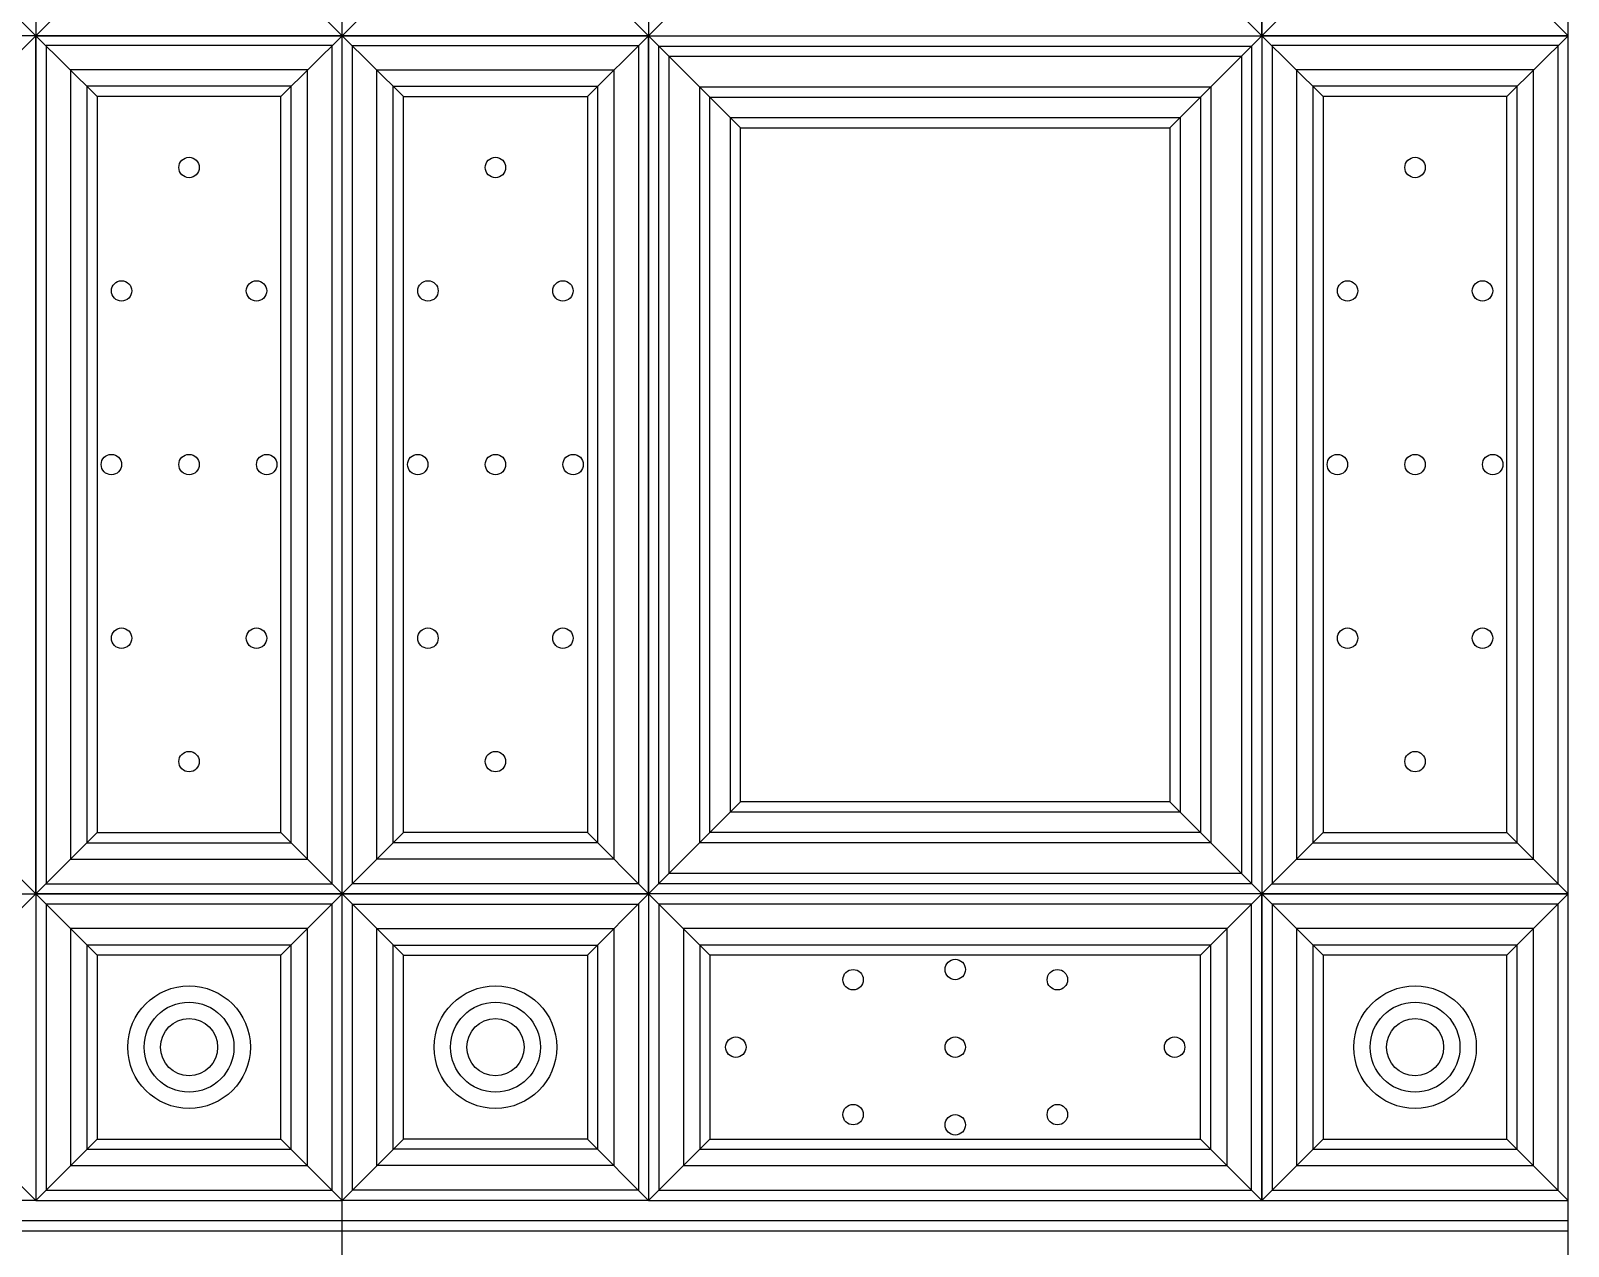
# Model space of a CAD drawing. Header units: metres. Extents: x -46 to 5315, y 535 to 7348.
# Drawn here: x 1371 to 2123, y 4089 to 4684 of the extents above; entities that cross this region are included whole.
import ezdxf

# ---------------------------------------------------------------- set-up
doc = ezdxf.new("R2010")
doc.units = ezdxf.units.M
for name, color, linetype in [('3', 3, 'Continuous'), ('4', 4, 'Continuous'), ('7', 7, 'Continuous')]:
    doc.layers.add(name, color=color, linetype=linetype)

msp = doc.modelspace()

# ---------------------------------------------------------------- linework, layer by layer
at = {"layer": '3'}
msp.add_line((2123.47, 4101.58), (923.07, 4101.58), dxfattribs=at)
for points in [[(1378.27, 4266.58), (1518.27, 4266.58), (1518.27, 4676.9), (1378.27, 4676.9)], [(1668.27, 4266.58), (1528.27, 4266.58), (1528.27, 4676.9), (1668.27, 4676.9)], [(1678.27, 4676.58), (1968.47, 4676.58), (1968.47, 4266.58), (1678.27, 4266.58)], [(1978.47, 4266.58), (2118.47, 4266.58), (2118.47, 4676.9), (1978.47, 4676.9)], [(1683.27, 4671.58), (1963.47, 4671.58), (1963.47, 4271.58), (1683.27, 4271.58)], [(1390.27, 4278.58), (1506.27, 4278.58), (1506.27, 4664.9), (1390.27, 4664.9)], [(1656.27, 4278.58), (1540.27, 4278.58), (1540.27, 4664.9), (1656.27, 4664.9)], [(1990.47, 4278.58), (2106.47, 4278.58), (2106.47, 4664.9), (1990.47, 4664.9)], [(1398.27, 4286.58), (1498.27, 4286.58), (1498.27, 4656.9), (1398.27, 4656.9)], [(1648.27, 4286.58), (1548.27, 4286.58), (1548.27, 4656.9), (1648.27, 4656.9)], [(1698.27, 4656.58), (1948.47, 4656.58), (1948.47, 4286.58), (1698.27, 4286.58)], [(1998.47, 4286.58), (2098.47, 4286.58), (2098.47, 4656.9), (1998.47, 4656.9)], [(1703.27, 4651.58), (1943.47, 4651.58), (1943.47, 4291.58), (1703.27, 4291.58)], [(1713.27, 4641.58), (1933.47, 4641.58), (1933.47, 4301.58), (1713.27, 4301.58)], [(1378.27, 4116.58), (1518.27, 4116.58), (1518.27, 4256.58), (1378.27, 4256.58)], [(1668.27, 4116.58), (1528.27, 4116.58), (1528.27, 4256.58), (1668.27, 4256.58)], [(1678.27, 4116.58), (1968.47, 4116.58), (1968.47, 4256.58), (1678.27, 4256.58)], [(1978.47, 4116.58), (2118.47, 4116.58), (2118.47, 4256.58), (1978.47, 4256.58)], [(1390.27, 4128.58), (1506.27, 4128.58), (1506.27, 4244.58), (1390.27, 4244.58)], [(1656.27, 4128.58), (1540.27, 4128.58), (1540.27, 4244.58), (1656.27, 4244.58)], [(1690.27, 4128.58), (1956.47, 4128.58), (1956.47, 4244.58), (1690.27, 4244.58)], [(1990.47, 4128.58), (2106.47, 4128.58), (2106.47, 4244.58), (1990.47, 4244.58)], [(1398.27, 4136.58), (1498.27, 4136.58), (1498.27, 4236.58), (1398.27, 4236.58)], [(1648.27, 4136.58), (1548.27, 4136.58), (1548.27, 4236.58), (1648.27, 4236.58)], [(1698.27, 4136.58), (1948.47, 4136.58), (1948.47, 4236.58), (1698.27, 4236.58)], [(1998.47, 4136.58), (2098.47, 4136.58), (2098.47, 4236.58), (1998.47, 4236.58)]]:
    msp.add_lwpolyline(points, close=True, dxfattribs=at)
for centre, radius in [((1448.27, 4617.15), 5), ((1598.27, 4617.15), 5), ((2048.47, 4617.15), 5), ((1415.24, 4556.75), 5), ((1481.29, 4556.75), 5), ((1565.24, 4556.75), 5), ((1631.29, 4556.75), 5), ((2015.44, 4556.75), 5), ((2081.49, 4556.75), 5), ((1410.24, 4471.75), 5), ((1448.27, 4471.75), 5), ((1486.29, 4471.75), 5), ((1560.24, 4471.75), 5), ((1598.27, 4471.75), 5), ((1636.29, 4471.75), 5), ((2010.44, 4471.75), 5), ((2048.47, 4471.75), 5), ((2086.49, 4471.75), 5), ((1415.24, 4386.75), 5), ((1481.29, 4386.75), 5), ((1565.24, 4386.75), 5), ((1631.29, 4386.75), 5), ((2015.44, 4386.75), 5), ((2081.49, 4386.75), 5), ((1448.27, 4326.35), 5), ((1598.27, 4326.35), 5), ((2048.47, 4326.35), 5), ((1773.37, 4219.6), 5), ((1823.37, 4224.6), 5), ((1873.37, 4219.6), 5), ((1448.27, 4186.58), 30), ((1598.27, 4186.58), 30), ((2048.47, 4186.58), 30), ((1448.27, 4186.58), 22), ((1598.27, 4186.58), 22), ((2048.47, 4186.58), 22), ((1448.27, 4186.58), 14), ((1598.27, 4186.58), 14), ((2048.47, 4186.58), 14), ((1715.96, 4186.58), 5), ((1823.37, 4186.58), 5), ((1930.77, 4186.58), 5), ((1773.37, 4153.55), 5), ((1873.37, 4153.55), 5), ((1823.37, 4148.55), 5)]:
    msp.add_circle(centre, radius, dxfattribs=at)
at = {"layer": '4'}
for p, q in [((1523.27, 3736.56), (1523.27, 5971.58)), ((2123.47, 4096.58), (923.07, 4096.58))]:
    msp.add_line(p, q, dxfattribs=at)
msp.add_lwpolyline([(2123.47, 3721.88), (2123.47, 6121.58), (923.07, 6121.58), (923.07, 3721.88)], dxfattribs=at)
for points in [[(1373.27, 4681.58), (1523.27, 4681.58), (1523.27, 4831.58), (1373.27, 4831.58)], [(1373.27, 4681.58), (1523.27, 4681.58), (1523.27, 4831.58), (1373.27, 4831.58)], [(1673.27, 4681.58), (1523.27, 4681.58), (1523.27, 4831.58), (1673.27, 4831.58)], [(1673.27, 4681.58), (1523.27, 4681.58), (1523.27, 4831.58), (1673.27, 4831.58)], [(1373.27, 4261.58), (1523.27, 4261.58), (1523.27, 4681.58), (1373.27, 4681.58)], [(1673.27, 4261.58), (1523.27, 4261.58), (1523.27, 4681.58), (1673.27, 4681.58)]]:
    msp.add_lwpolyline(points, close=True, dxfattribs=at)
at = {"layer": '7'}
for p, q in [((1523.27, 4096.58), (1523.27, 6121.58)), ((1523.27, 3736.56), (1523.27, 5971.58)), ((1343.27, 4711.58), (1373.27, 4681.58)), ((1403.27, 4711.58), (1373.27, 4681.58)), ((1493.27, 4711.58), (1523.27, 4681.58)), ((1553.27, 4711.58), (1523.27, 4681.58)), ((1643.27, 4711.58), (1673.27, 4681.58)), ((1703.27, 4711.58), (1673.27, 4681.58)), ((1943.47, 4711.58), (1973.47, 4681.58)), ((2003.47, 4711.58), (1973.47, 4681.58)), ((2093.47, 4711.58), (2123.47, 4681.58)), ((1328.27, 4636.58), (1373.27, 4681.58)), ((1403.27, 4651.9), (1373.27, 4681.58)), ((1493.27, 4651.9), (1523.27, 4681.58)), ((1553.27, 4651.9), (1523.27, 4681.58)), ((1643.27, 4651.9), (1673.27, 4681.58)), ((1718.27, 4636.58), (1673.27, 4681.58)), ((1928.47, 4636.58), (1973.47, 4681.58)), ((2003.47, 4651.9), (1973.47, 4681.58)), ((2093.47, 4651.9), (2123.47, 4681.58)), ((1328.27, 4306.58), (1373.27, 4261.58)), ((1718.27, 4306.58), (1673.27, 4261.58)), ((1928.47, 4306.58), (1973.47, 4261.58)), ((1403.27, 4291.58), (1373.27, 4261.58)), ((1493.27, 4291.58), (1523.27, 4261.58)), ((1553.27, 4291.58), (1523.27, 4261.58)), ((1643.27, 4291.58), (1673.27, 4261.58)), ((2003.47, 4291.58), (1973.47, 4261.58)), ((2093.47, 4291.58), (2123.47, 4261.58)), ((1343.27, 4231.58), (1373.27, 4261.58)), ((1403.27, 4231.58), (1373.27, 4261.58)), ((1493.27, 4231.58), (1523.27, 4261.58)), ((1553.27, 4231.58), (1523.27, 4261.58)), ((1643.27, 4231.58), (1673.27, 4261.58)), ((1703.27, 4231.58), (1673.27, 4261.58)), ((1943.47, 4231.58), (1973.47, 4261.58)), ((2003.47, 4231.58), (1973.47, 4261.58)), ((2093.47, 4231.58), (2123.47, 4261.58)), ((1343.27, 4141.58), (1373.27, 4111.58)), ((1403.27, 4141.58), (1373.27, 4111.58)), ((1493.27, 4141.58), (1523.27, 4111.58)), ((1553.27, 4141.58), (1523.27, 4111.58)), ((1643.27, 4141.58), (1673.27, 4111.58)), ((1703.27, 4141.58), (1673.27, 4111.58)), ((1943.47, 4141.58), (1973.47, 4111.58)), ((2003.47, 4141.58), (1973.47, 4111.58)), ((2093.47, 4141.58), (2123.47, 4111.58))]:
    msp.add_line(p, q, dxfattribs=at)
for points in [[(1373.27, 4681.58), (1073.07, 4681.58), (1073.07, 4831.58), (1373.27, 4831.58)], [(1673.27, 4681.58), (1973.47, 4681.58), (1973.47, 4831.58), (1673.27, 4831.58)], [(1973.47, 4681.58), (2123.47, 4681.58), (2123.47, 4831.58), (1973.47, 4831.58)], [(1373.27, 4681.58), (1073.07, 4681.58), (1073.07, 4261.58), (1373.27, 4261.58)], [(1373.27, 4261.58), (1523.27, 4261.58), (1523.27, 4681.58), (1373.27, 4681.58)], [(1673.27, 4261.58), (1523.27, 4261.58), (1523.27, 4681.58), (1673.27, 4681.58)], [(1673.27, 4681.58), (1973.47, 4681.58), (1973.47, 4261.58), (1673.27, 4261.58)], [(1973.47, 4261.58), (2123.47, 4261.58), (2123.47, 4681.58), (1973.47, 4681.58)], [(1403.27, 4291.58), (1493.27, 4291.58), (1493.27, 4651.9), (1403.27, 4651.9)], [(1643.27, 4291.58), (1553.27, 4291.58), (1553.27, 4651.9), (1643.27, 4651.9)], [(2003.47, 4291.58), (2093.47, 4291.58), (2093.47, 4651.9), (2003.47, 4651.9)], [(1718.27, 4636.58), (1928.47, 4636.58), (1928.47, 4306.58), (1718.27, 4306.58)], [(1373.27, 4111.58), (1073.07, 4111.58), (1073.07, 4261.58), (1373.27, 4261.58)], [(1373.27, 4111.58), (1523.27, 4111.58), (1523.27, 4261.58), (1373.27, 4261.58)], [(1373.27, 4111.58), (1523.27, 4111.58), (1523.27, 4261.58), (1373.27, 4261.58)], [(1673.27, 4111.58), (1523.27, 4111.58), (1523.27, 4261.58), (1673.27, 4261.58)], [(1673.27, 4111.58), (1523.27, 4111.58), (1523.27, 4261.58), (1673.27, 4261.58)], [(1673.27, 4111.58), (1973.47, 4111.58), (1973.47, 4261.58), (1673.27, 4261.58)], [(1973.47, 4111.58), (2123.47, 4111.58), (2123.47, 4261.58), (1973.47, 4261.58)], [(1403.27, 4141.58), (1493.27, 4141.58), (1493.27, 4231.58), (1403.27, 4231.58)], [(1643.27, 4141.58), (1553.27, 4141.58), (1553.27, 4231.58), (1643.27, 4231.58)], [(1703.27, 4141.58), (1943.47, 4141.58), (1943.47, 4231.58), (1703.27, 4231.58)], [(2003.47, 4141.58), (2093.47, 4141.58), (2093.47, 4231.58), (2003.47, 4231.58)]]:
    msp.add_lwpolyline(points, close=True, dxfattribs=at)

doc.saveas('drawing.dxf')
